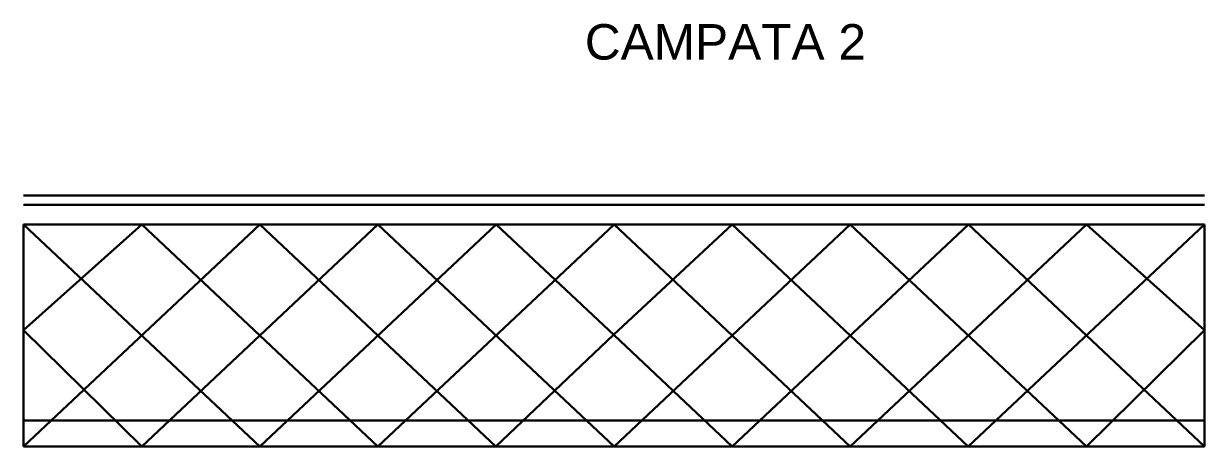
# Model space of a CAD drawing. Header units: millimetres. Extents: x -1222545 to -157688, y -208756 to 214433.
# Drawn here: x -1162468 to -1129217, y 202315 to 214232 of the extents above; entities that cross this region are included whole.
import ezdxf

# ---------------------------------------------------------------- set-up
doc = ezdxf.new("R2010")
doc.units = ezdxf.units.MM
for name, color, linetype, lineweight in [('t1p-12', 1, 'Continuous', 30), ('t2p-20', 2, 'Continuous', 30), ('t2p-24', 4, 'Continuous', 30), ('t3p-32', 8, 'Continuous', 30), ('t4p-36', 135, 'Continuous', 30), ('t4p-40', 223, 'Continuous', 30), ('tDT1', 1, 'Continuous', 30), ('tDT2', 2, 'Continuous', 30), ('tDT3', 4, 'Continuous', 30), ('tDT4', 6, 'Continuous', 30), ('tDT5', 30, 'Continuous', 30), ('tDU1', 5, 'Continuous', 30), ('tDU2', 244, 'Continuous', 30), ('tDU3', 214, 'Continuous', 30), ('tDU4', 211, 'Continuous', 30), ('tDU5', 3, 'Continuous', 30), ('tHf1', 2, 'Continuous', 30), ('tHf2', 3, 'Continuous', 30), ('tHf3', 6, 'Continuous', 30), ('tHf4', 7, 'Continuous', 30), ('tHf5', 113, 'Continuous', 30), ('tHs6', 192, 'Continuous', 30), ('tHs7', 115, 'Continuous', 30), ('tHs8', 7, 'Continuous', 30), ('tLf1', 1, 'Continuous', 30), ('tLf2', 30, 'Continuous', 30), ('tLf3', 5, 'Continuous', 30), ('tLf4', 8, 'Continuous', 30), ('tLs5', 94, 'Continuous', 30), ('tLs6', 14, 'Continuous', 30), ('tLs7', 159, 'Continuous', 30), ('tLs8', 132, 'Continuous', 30), ('tLs9', 23, 'Continuous', 30), ('tM2', 20, 'Continuous', 30), ('tXf1', 4, 'Continuous', 30), ('tXf2', 55, 'Continuous', 30), ('tXs3', 61, 'Continuous', 30), ('tXs4', 180, 'Continuous', 30), ('tXs5', 40, 'Continuous', 30)]:
    doc.layers.add(name, color=color, linetype=linetype, lineweight=lineweight)
doc.styles.get("Standard").update_dxf_attribs({"font": 'arial.ttf'})

msp = doc.modelspace()

# ---------------------------------------------------------------- linework, layer by layer
at = {"layer": 't1p-12'}
for p, q in [((-1158718, 208565), (-1146261, 208565)), ((-1158718, 208565, -5000), (-1146261, 208565, -5000)), ((-1142096, 208565), (-1129217, 208565)), ((-1142096, 208565, -5000), (-1129217, 208565, -5000))]:
    msp.add_line(p, q, dxfattribs=at)
at = {"layer": 't2p-20'}
for p, q in [((-1162468, 208565), (-1158718, 208565)), ((-1162468, 208565, -5000), (-1158718, 208565, -5000)), ((-1146261, 208565), (-1142096, 208565)), ((-1146261, 208565, -5000), (-1142096, 208565, -5000))]:
    msp.add_line(p, q, dxfattribs=at)
at = {"layer": 't2p-24'}
for p, q in [((-1160084, 202315), (-1131149, 202315)), ((-1160084, 202315, -5000), (-1131149, 202315, -5000))]:
    msp.add_line(p, q, dxfattribs=at)
at = {"layer": 't3p-32'}
for p, q in [((-1131149, 202315), (-1130391, 202315)), ((-1131149, 202315, -5000), (-1130391, 202315, -5000))]:
    msp.add_line(p, q, dxfattribs=at)
at = {"layer": 't4p-36'}
for p, q in [((-1162468, 202315), (-1160084, 202315)), ((-1162468, 202315, -5000), (-1160084, 202315, -5000))]:
    msp.add_line(p, q, dxfattribs=at)
at = {"layer": 't4p-40'}
for p, q in [((-1130391, 202315), (-1129217, 202315)), ((-1130391, 202315, -5000), (-1129217, 202315, -5000))]:
    msp.add_line(p, q, dxfattribs=at)
at = {"layer": 'tDT1'}
for p, q in [((-1162468, 205589), (-1159141, 208565)), ((-1162468, 202315), (-1155813, 208565)), ((-1162468, 205589, -5000), (-1159141, 208565, -5000)), ((-1162468, 202315, -5000), (-1155813, 208565, -5000))]:
    msp.add_line(p, q, dxfattribs=at)
at = {"layer": 'tDT2'}
for p, q in [((-1159141, 202315), (-1152490, 208565)), ((-1159141, 202315, -5000), (-1152490, 208565, -5000)), ((-1135863, 208565), (-1129217, 202315)), ((-1135863, 208565, -5000), (-1129217, 202315, -5000)), ((-1132540, 208565), (-1129217, 205589)), ((-1132540, 208565, -5000), (-1129217, 205589, -5000))]:
    msp.add_line(p, q, dxfattribs=at)
at = {"layer": 'tDT3'}
for p, q in [((-1155816, 202315), (-1149163, 208565)), ((-1155816, 202315, -5000), (-1149163, 208565, -5000)), ((-1139190, 208565), (-1132541, 202315)), ((-1139190, 208565, -5000), (-1132541, 202315, -5000))]:
    msp.add_line(p, q, dxfattribs=at)
at = {"layer": 'tDT4'}
for p, q in [((-1152491, 202315), (-1145840, 208565)), ((-1152491, 202315, -5000), (-1145840, 208565, -5000)), ((-1142513, 208565), (-1135866, 202315)), ((-1142513, 208565, -5000), (-1135866, 202315, -5000))]:
    msp.add_line(p, q, dxfattribs=at)
at = {"layer": 'tDT5'}
for p, q in [((-1145840, 208565), (-1139191, 202315)), ((-1145840, 208565, -5000), (-1139191, 202315, -5000)), ((-1149166, 202315), (-1145856, 205463)), ((-1149166, 202315, -5000), (-1145856, 205463, -5000)), ((-1145840, 205447), (-1142516, 202315)), ((-1145840, 205447, -5000), (-1142516, 202315, -5000))]:
    msp.add_line(p, q, dxfattribs=at)
at = {"layer": 'tDU1'}
for p, q in [((-1162468, 208565), (-1155816, 202315)), ((-1162468, 208565, -5000), (-1155816, 202315, -5000)), ((-1162468, 205589), (-1159141, 202315)), ((-1162468, 205589, -5000), (-1159141, 202315, -5000))]:
    msp.add_line(p, q, dxfattribs=at)
at = {"layer": 'tDU2'}
for p, q in [((-1159141, 208565), (-1152491, 202315)), ((-1159141, 208565, -5000), (-1152491, 202315, -5000)), ((-1135866, 202315), (-1129217, 208565)), ((-1135866, 202315, -5000), (-1129217, 208565, -5000)), ((-1132541, 202315), (-1129217, 205589)), ((-1132541, 202315, -5000), (-1129217, 205589, -5000))]:
    msp.add_line(p, q, dxfattribs=at)
at = {"layer": 'tDU3'}
for p, q in [((-1155813, 208565), (-1149166, 202315)), ((-1155813, 208565, -5000), (-1149166, 202315, -5000)), ((-1139191, 202315), (-1132540, 208565)), ((-1139191, 202315, -5000), (-1132540, 208565, -5000))]:
    msp.add_line(p, q, dxfattribs=at)
at = {"layer": 'tDU4'}
for p, q in [((-1152490, 208565), (-1145841, 202315)), ((-1152490, 208565, -5000), (-1145841, 202315, -5000)), ((-1142516, 202315), (-1135863, 208565)), ((-1142516, 202315, -5000), (-1135863, 208565, -5000))]:
    msp.add_line(p, q, dxfattribs=at)
at = {"layer": 'tDU5'}
for p, q in [((-1149163, 208565), (-1145840, 205447)), ((-1149163, 208565, -5000), (-1145840, 205447, -5000)), ((-1145856, 205463), (-1142513, 208565)), ((-1145856, 205463, -5000), (-1142513, 208565, -5000)), ((-1145841, 202315), (-1139190, 208565)), ((-1145841, 202315, -5000), (-1139190, 208565, -5000))]:
    msp.add_line(p, q, dxfattribs=at)
at = {"layer": 'tHf1', "extrusion": (4.24248e-16, 1, -2.22045e-16)}
for p, q in [((-1162468, 202315, -5000), (-1162468, 202315)), ((-1159141, 202315, -5000), (-1159141, 202315)), ((-1155816, 202315, -5000), (-1155816, 202315)), ((-1152491, 202315, -5000), (-1152491, 202315)), ((-1149166, 202315, -5000), (-1149166, 202315)), ((-1145841, 202315, -5000), (-1145841, 202315)), ((-1142516, 202315, -5000), (-1142516, 202315)), ((-1139191, 202315, -5000), (-1139191, 202315)), ((-1135866, 202315, -5000), (-1135866, 202315)), ((-1132541, 202315, -5000), (-1132541, 202315)), ((-1129217, 202315, -5000), (-1129217, 202315))]:
    msp.add_line(p, q, dxfattribs=at)
at = {"layer": 'tHf2', "extrusion": (4.24248e-16, 1, -2.22045e-16)}
for p, q in [((-1160804, 202315, -3260), (-1160804, 202315, -1740)), ((-1157478, 202315, -3260), (-1157478, 202315, -1740)), ((-1154153, 202315, -3260), (-1154153, 202315, -1740)), ((-1150828, 202315, -3260), (-1150828, 202315, -1740)), ((-1147503, 202315, -3260), (-1147503, 202315, -1740)), ((-1144178, 202315, -3260), (-1144178, 202315, -1740)), ((-1140853, 202315, -3260), (-1140853, 202315, -1740)), ((-1137528, 202315, -3260), (-1137528, 202315, -1740)), ((-1134203, 202315, -3260), (-1134203, 202315, -1740)), ((-1130879, 202315, -3260), (-1130879, 202315, -1740))]:
    msp.add_line(p, q, dxfattribs=at)
at = {"layer": 'tHf3', "extrusion": (4.24248e-16, 1, -2.22045e-16)}
for p, q in [((-1162468, 203047, -3260), (-1162468, 203047, -1740)), ((-1159141, 203047, -3260), (-1159141, 203047, -1740)), ((-1155816, 203047, -3260), (-1155816, 203047, -1740)), ((-1152491, 203047, -3260), (-1152491, 203047, -1740)), ((-1149166, 203047, -3260), (-1149166, 203047, -1740)), ((-1145841, 203047, -3260), (-1145841, 203047, -1740)), ((-1142516, 203047, -3260), (-1142516, 203047, -1740)), ((-1139191, 203047, -3260), (-1139191, 203047, -1740)), ((-1135866, 203047, -3260), (-1135866, 203047, -1740)), ((-1132541, 203047, -3260), (-1132541, 203047, -1740)), ((-1129217, 203047, -3260), (-1129217, 203047, -1740))]:
    msp.add_line(p, q, dxfattribs=at)
at = {"layer": 'tHf4', "extrusion": (4.24248e-16, 1, -2.22045e-16)}
for p, q in [((-1160692, 203047, -3260), (-1160692, 203047, -1740)), ((-1157478, 203047, -3260), (-1157478, 203047, -1740)), ((-1154153, 203047, -3260), (-1154153, 203047, -1740)), ((-1150828, 203047, -3260), (-1150828, 203047, -1740)), ((-1147503, 203047, -3260), (-1147503, 203047, -1740)), ((-1144178, 203047, -3260), (-1144178, 203047, -1740)), ((-1140853, 203047, -3260), (-1140853, 203047, -1740)), ((-1137528, 203047, -3260), (-1137528, 203047, -1740)), ((-1134203, 203047, -3260), (-1134203, 203047, -1740)), ((-1130992, 203047, -3260), (-1130992, 203047, -1740))]:
    msp.add_line(p, q, dxfattribs=at)
at = {"layer": 'tHf5', "extrusion": (4.24248e-16, 1, -2.22045e-16)}
for p, q in [((-1162468, 203047, -5000), (-1162468, 203047, -3260)), ((-1162468, 203047, -1740), (-1162468, 203047)), ((-1129217, 203047, -5000), (-1129217, 203047, -3260)), ((-1129217, 203047, -1740), (-1129217, 203047))]:
    msp.add_line(p, q, dxfattribs=at)
at = {"layer": 'tHs6', "extrusion": (0, 1, -2.22045e-16)}
for p, q in [((-1162468, 209124), (-1162468, 209124, -5003)), ((-1159141, 209124), (-1159141, 209124, -5003)), ((-1155813, 209124), (-1155813, 209124, -5003)), ((-1152490, 209124), (-1152490, 209124, -5003)), ((-1149163, 209124), (-1149163, 209124, -5003)), ((-1145840, 209124), (-1145840, 209124, -5003)), ((-1142513, 209124), (-1142513, 209124, -5003)), ((-1139190, 209124), (-1139190, 209124, -5003)), ((-1135863, 209124), (-1135863, 209124, -5003)), ((-1132540, 209124), (-1132540, 209124, -5003)), ((-1129221, 209124, -5003), (-1129217, 209124))]:
    msp.add_line(p, q, dxfattribs=at)
at = {"layer": 'tHs7', "extrusion": (0, 1, -2.22045e-16)}
for p, q in [((-1162468, 209384), (-1162468, 209384, -5003)), ((-1159141, 209384), (-1159141, 209384, -5003)), ((-1155813, 209384), (-1155813, 209384, -5003)), ((-1152490, 209384), (-1152490, 209384, -5003)), ((-1149163, 209384), (-1149163, 209384, -5003)), ((-1145840, 209384), (-1145840, 209384, -5003)), ((-1142513, 209384), (-1142513, 209384, -5003)), ((-1139190, 209384), (-1139190, 209384, -5003)), ((-1135863, 209384), (-1135863, 209384, -5003)), ((-1132540, 209384), (-1132540, 209384, -5003)), ((-1129221, 209384, -5003), (-1129217, 209384))]:
    msp.add_line(p, q, dxfattribs=at)
at = {"layer": 'tHs8', "extrusion": (0, -1, 2.22045e-16)}
for p, q in [((-1162468, 209124, -5003), (-1162468, 209124, -6568)), ((-1162468, 209124), (-1162468, 209124, 1565)), ((-1159141, 209124, -5003), (-1159141, 209124, -6568)), ((-1159141, 209124), (-1159141, 209124, 1565)), ((-1155818, 209124, -5003), (-1155818, 209124, -6568)), ((-1155818, 209124), (-1155818, 209124, 1565)), ((-1152491, 209124, -5003), (-1152491, 209124, -6568)), ((-1152491, 209124), (-1152491, 209124, 1565)), ((-1149168, 209124, -5003), (-1149168, 209124, -6568)), ((-1149168, 209124), (-1149168, 209124, 1565)), ((-1145841, 209124, -5003), (-1145841, 209124, -6568)), ((-1145841, 209124), (-1145841, 209124, 1565)), ((-1142518, 209124, -5003), (-1142518, 209124, -6568)), ((-1142518, 209124), (-1142518, 209124, 1565)), ((-1139191, 209124, -5003), (-1139191, 209124, -6568)), ((-1139191, 209124), (-1139191, 209124, 1565)), ((-1135868, 209124, -5003), (-1135868, 209124, -6568)), ((-1135868, 209124), (-1135868, 209124, 1565)), ((-1132541, 209124, -5003), (-1132541, 209124, -6568)), ((-1132541, 209124), (-1132541, 209124, 1565)), ((-1129221, 209124, -5003), (-1129221, 209124, -6568)), ((-1129217, 209124), (-1129217, 209124, 1565))]:
    msp.add_line(p, q, dxfattribs=at)
at = {"layer": 'tLf1', "extrusion": (4.24248e-16, 1, -2.22045e-16)}
for p, q in [((-1162468, 202315, -3260), (-1129217, 202315, -3260)), ((-1162468, 202315, -1740), (-1129217, 202315, -1740))]:
    msp.add_line(p, q, dxfattribs=at)
at = {"layer": 'tLf2', "extrusion": (4.24248e-16, 1, -2.22045e-16)}
for p, q in [((-1162468, 203047, -4708), (-1129217, 203047, -4708)), ((-1162468, 203047, -292), (-1129217, 203047, -292))]:
    msp.add_line(p, q, dxfattribs=at)
at = {"layer": 'tLf3', "extrusion": (4.24248e-16, 1, -2.22045e-16)}
for p, q in [((-1162468, 203047, -3260), (-1129217, 203047, -3260)), ((-1162468, 203047, -1740), (-1129217, 203047, -1740))]:
    msp.add_line(p, q, dxfattribs=at)
at = {"layer": 'tLf4', "extrusion": (4.24248e-16, 1, -2.22045e-16)}
for p, q in [((-1162468, 203047, -3566), (-1129217, 203047, -3566)), ((-1162468, 203047, -4046), (-1129217, 203047, -4046)), ((-1162468, 203047, -1434), (-1129217, 203047, -1434)), ((-1162468, 203047, -954), (-1129217, 203047, -954))]:
    msp.add_line(p, q, dxfattribs=at)
at = {"layer": 'tLs5', "extrusion": (0, 1, -2.22045e-16)}
for p, q in [((-1129220, 209124, -4047), (-1162468, 209124, -4047)), ((-1129219, 209124, -2997), (-1162468, 209124, -2997)), ((-1129219, 209124, -1998), (-1162468, 209124, -1998)), ((-1129218, 209124, -948), (-1162468, 209124, -948))]:
    msp.add_line(p, q, dxfattribs=at)
at = {"layer": 'tLs6', "extrusion": (0, 1, -2.22045e-16)}
msp.add_line((-1129219, 209384, -2502), (-1162468, 209384, -2502), dxfattribs=at)
at = {"layer": 'tLs7', "extrusion": (0, 1, -2.22045e-16)}
for p, q in [((-1129219, 209384, -2802), (-1162468, 209384, -2802)), ((-1129219, 209384, -3094), (-1162468, 209384, -3094)), ((-1129220, 209384, -3386), (-1162468, 209384, -3386)), ((-1129220, 209384, -3678), (-1162468, 209384, -3678)), ((-1129220, 209384, -3971), (-1162468, 209384, -3971)), ((-1129220, 209384, -4263), (-1162468, 209384, -4263)), ((-1129220, 209384, -4555), (-1162468, 209384, -4555)), ((-1129219, 209384, -2201), (-1162468, 209384, -2201)), ((-1129219, 209384, -1909), (-1162468, 209384, -1909)), ((-1129218, 209384, -1617), (-1162468, 209384, -1617)), ((-1129218, 209384, -1325), (-1162468, 209384, -1325)), ((-1129218, 209384, -1033), (-1162468, 209384, -1033)), ((-1129218, 209384, -741), (-1162468, 209384, -741)), ((-1129218, 209384, -449), (-1162468, 209384, -449))]:
    msp.add_line(p, q, dxfattribs=at)
at = {"layer": 'tLs8', "extrusion": (0, 1, -2.22045e-16)}
for p, q in [((-1129220, 209384, -4788), (-1162468, 209384, -4788)), ((-1129218, 209384, -214), (-1162468, 209384, -214))]:
    msp.add_line(p, q, dxfattribs=at)
at = {"layer": 'tLs9', "extrusion": (0, -1, 2.22045e-16)}
for p, q in [((-1162468, 209384, 1565), (-1129217, 209384, 1565)), ((-1129221, 209384, -6568), (-1162468, 209384, -6568))]:
    msp.add_line(p, q, dxfattribs=at)
at = {"layer": 'tM2'}
for p, q in [((-1162468, 202315), (-1162468, 208565)), ((-1162468, 202315, -5000), (-1162468, 208565, -5000)), ((-1129217, 208565), (-1129217, 202315)), ((-1129217, 208565, -5000), (-1129217, 202315, -5000))]:
    msp.add_line(p, q, dxfattribs=at)
at = {"layer": 'tXf1', "extrusion": (4.24248e-16, 1, -2.22045e-16)}
for p, q in [((-1162468, 202315, -5000), (-1159141, 202315)), ((-1159141, 202315, -5000), (-1162468, 202315)), ((-1159141, 202315), (-1155816, 202315, -5000)), ((-1155816, 202315), (-1159141, 202315, -5000)), ((-1155816, 202315, -5000), (-1152491, 202315)), ((-1152491, 202315, -5000), (-1155816, 202315)), ((-1152491, 202315), (-1149166, 202315, -5000)), ((-1149166, 202315), (-1152491, 202315, -5000)), ((-1149166, 202315, -5000), (-1145841, 202315)), ((-1145841, 202315, -5000), (-1149166, 202315)), ((-1145841, 202315), (-1142516, 202315, -5000)), ((-1142516, 202315), (-1145841, 202315, -5000)), ((-1142516, 202315, -5000), (-1139191, 202315)), ((-1139191, 202315, -5000), (-1142516, 202315)), ((-1139191, 202315), (-1135866, 202315, -5000)), ((-1135866, 202315), (-1139191, 202315, -5000)), ((-1135866, 202315, -5000), (-1132541, 202315)), ((-1132541, 202315, -5000), (-1135866, 202315)), ((-1132541, 202315), (-1129217, 202315, -5000)), ((-1129217, 202315), (-1132541, 202315, -5000))]:
    msp.add_line(p, q, dxfattribs=at)
at = {"layer": 'tXf2', "extrusion": (4.24248e-16, 1, -2.22045e-16)}
for p, q in [((-1162468, 203047, -1740), (-1160692, 203047, -3260)), ((-1160692, 203047, -3260), (-1159141, 203047, -1740)), ((-1159141, 203047, -1740), (-1157478, 203047, -3260)), ((-1157478, 203047, -3260), (-1155816, 203047, -1740)), ((-1155816, 203047, -1740), (-1154153, 203047, -3260)), ((-1154153, 203047, -3260), (-1152491, 203047, -1740)), ((-1152491, 203047, -1740), (-1150828, 203047, -3260)), ((-1150828, 203047, -3260), (-1149166, 203047, -1740)), ((-1149166, 203047, -1740), (-1147503, 203047, -3260)), ((-1147503, 203047, -3260), (-1145841, 203047, -1740)), ((-1145841, 203047, -1740), (-1144178, 203047, -3260)), ((-1144178, 203047, -3260), (-1142516, 203047, -1740)), ((-1142516, 203047, -1740), (-1140853, 203047, -3260)), ((-1140853, 203047, -3260), (-1139191, 203047, -1740)), ((-1139191, 203047, -1740), (-1137528, 203047, -3260)), ((-1137528, 203047, -3260), (-1135866, 203047, -1740)), ((-1135866, 203047, -1740), (-1134203, 203047, -3260)), ((-1134203, 203047, -3260), (-1132541, 203047, -1740)), ((-1132541, 203047, -1740), (-1130992, 203047, -3260)), ((-1130992, 203047, -3260), (-1129217, 203047, -1740))]:
    msp.add_line(p, q, dxfattribs=at)
at = {"layer": 'tXs3', "extrusion": (0, 1, -2.22045e-16)}
for p, q in [((-1162468, 208565, -5003), (-1159141, 208565)), ((-1159141, 208565, -5003), (-1162468, 208565)), ((-1159141, 208565), (-1155813, 208565, -5003)), ((-1155813, 208565), (-1159141, 208565, -5003)), ((-1155813, 208565, -5003), (-1152490, 208565)), ((-1152490, 208565, -5003), (-1155813, 208565)), ((-1152490, 208565), (-1149163, 208565, -5003)), ((-1149163, 208565), (-1152490, 208565, -5003)), ((-1149163, 208565, -5003), (-1145840, 208565)), ((-1145840, 208565, -5003), (-1149163, 208565)), ((-1145840, 208565), (-1142513, 208565, -5003)), ((-1142513, 208565), (-1145840, 208565, -5003)), ((-1142513, 208565, -5003), (-1139190, 208565)), ((-1139190, 208565, -5003), (-1142513, 208565)), ((-1139190, 208565), (-1135863, 208565, -5003)), ((-1135863, 208565), (-1139190, 208565, -5003)), ((-1135863, 208565, -5003), (-1132540, 208565)), ((-1132540, 208565, -5003), (-1135863, 208565)), ((-1132540, 208565), (-1129221, 208565, -5003)), ((-1129217, 208565), (-1132540, 208565, -5003))]:
    msp.add_line(p, q, dxfattribs=at)
at = {"layer": 'tXs4', "extrusion": (0, -1, 2.22045e-16)}
for p, q in [((-1161356, 209384, -6568), (-1161356, 209384, -4790)), ((-1161356, 209384, 1565), (-1161356, 209384, -214)), ((-1160248, 209384, -6568), (-1160248, 209384, -4790)), ((-1160248, 209384, 1565), (-1160248, 209384, -214)), ((-1158033, 209384, -6568), (-1158033, 209384, -4790)), ((-1158033, 209384, 1565), (-1158033, 209384, -214)), ((-1156926, 209384, -6568), (-1156926, 209384, -4790)), ((-1156926, 209384, 1565), (-1156926, 209384, -214)), ((-1154706, 209384, -6568), (-1154706, 209384, -4790)), ((-1154706, 209384, 1565), (-1154706, 209384, -214)), ((-1153598, 209384, -6568), (-1153598, 209384, -4790)), ((-1153598, 209384, 1565), (-1153598, 209384, -214)), ((-1151383, 209384, -6568), (-1151383, 209384, -4790)), ((-1151383, 209384, 1565), (-1151383, 209384, -214)), ((-1150275, 209384, -6568), (-1150275, 209384, -4790)), ((-1150275, 209384, 1565), (-1150275, 209384, -214)), ((-1148056, 209384, -6568), (-1148056, 209384, -4790)), ((-1148056, 209384, 1565), (-1148056, 209384, -214)), ((-1146948, 209384, -6568), (-1146948, 209384, -4790)), ((-1146948, 209384, 1565), (-1146948, 209384, -214)), ((-1144733, 209384, -6568), (-1144733, 209384, -4790)), ((-1144733, 209384, 1565), (-1144733, 209384, -214)), ((-1143625, 209384, -6568), (-1143625, 209384, -4790)), ((-1143625, 209384, 1565), (-1143625, 209384, -214)), ((-1141406, 209384, -6568), (-1141406, 209384, -4790)), ((-1141406, 209384, 1565), (-1141406, 209384, -214)), ((-1140298, 209384, -6568), (-1140298, 209384, -4790)), ((-1140298, 209384, 1565), (-1140298, 209384, -214)), ((-1138083, 209384, -6568), (-1138083, 209384, -4790)), ((-1138083, 209384, 1565), (-1138083, 209384, -214)), ((-1136975, 209384, -6568), (-1136975, 209384, -4790)), ((-1136975, 209384, 1565), (-1136975, 209384, -214)), ((-1134756, 209384, -6568), (-1134756, 209384, -4790)), ((-1134756, 209384, 1565), (-1134756, 209384, -214)), ((-1133648, 209384, -6568), (-1133648, 209384, -4790)), ((-1133648, 209384, 1565), (-1133648, 209384, -214)), ((-1131433, 209384, -6568), (-1131433, 209384, -4790)), ((-1131433, 209384, 1565), (-1131433, 209384, -214)), ((-1130325, 209384, -6568), (-1130325, 209384, -4790)), ((-1130325, 209384, 1565), (-1130325, 209384, -214))]:
    msp.add_line(p, q, dxfattribs=at)
at = {"layer": 'tXs5', "extrusion": (0, -1, 2.22045e-16)}
for p, q in [((-1161356, 209384, -6568), (-1162468, 209384, -5003)), ((-1161356, 209384, 1565), (-1162468, 209384)), ((-1159141, 209384, -5003), (-1160248, 209384, -6568)), ((-1159141, 209384), (-1160248, 209384, 1565)), ((-1158033, 209384, -6568), (-1159141, 209384, -5003)), ((-1158033, 209384, 1565), (-1159141, 209384)), ((-1155818, 209384, -5003), (-1156926, 209384, -6568)), ((-1155818, 209384), (-1156926, 209384, 1565)), ((-1154706, 209384, -6568), (-1155813, 209384, -5003)), ((-1154706, 209384, 1565), (-1155813, 209384)), ((-1152491, 209384, -5003), (-1153598, 209384, -6568)), ((-1152491, 209384), (-1153598, 209384, 1565)), ((-1151383, 209384, -6568), (-1152490, 209384, -5003)), ((-1151383, 209384, 1565), (-1152490, 209384)), ((-1149168, 209384, -5003), (-1150275, 209384, -6568)), ((-1149168, 209384), (-1150275, 209384, 1565)), ((-1148056, 209384, -6568), (-1149163, 209384, -5003)), ((-1148056, 209384, 1565), (-1149163, 209384)), ((-1145841, 209384, -5003), (-1146948, 209384, -6568)), ((-1145841, 209384), (-1146948, 209384, 1565)), ((-1144733, 209384, -6568), (-1145841, 209384, -5003)), ((-1144733, 209384, 1565), (-1145841, 209384)), ((-1142518, 209384, -5003), (-1143625, 209384, -6568)), ((-1142518, 209384), (-1143625, 209384, 1565)), ((-1141406, 209384, -6568), (-1142513, 209384, -5003)), ((-1141406, 209384, 1565), (-1142513, 209384)), ((-1139191, 209384, -5003), (-1140298, 209384, -6568)), ((-1139191, 209384), (-1140298, 209384, 1565)), ((-1138083, 209384, -6568), (-1139190, 209384, -5003)), ((-1138083, 209384, 1565), (-1139190, 209384)), ((-1135868, 209384, -5003), (-1136975, 209384, -6568)), ((-1135868, 209384), (-1136975, 209384, 1565)), ((-1134756, 209384, -6568), (-1135863, 209384, -5003)), ((-1134756, 209384, 1565), (-1135863, 209384)), ((-1132541, 209384, -5003), (-1133648, 209384, -6568)), ((-1132541, 209384), (-1133648, 209384, 1565)), ((-1131433, 209384, -6568), (-1132540, 209384, -5003)), ((-1131433, 209384, 1565), (-1132540, 209384)), ((-1129221, 209384, -5003), (-1130325, 209384, -6568)), ((-1129217, 209384), (-1130325, 209384, 1565))]:
    msp.add_line(p, q, dxfattribs=at)

# ---------------------------------------------------------------- texts
at = {"layer": 'tXf2', "insert": (-1146664, 214217), "char_height": 1000, "attachment_point": 1}
msp.add_mtext_dynamic_manual_height_columns('CAMPATA 2', width=21329.22, gutter_width=12.5, heights=[0], dxfattribs=at)

doc.saveas('drawing.dxf')
